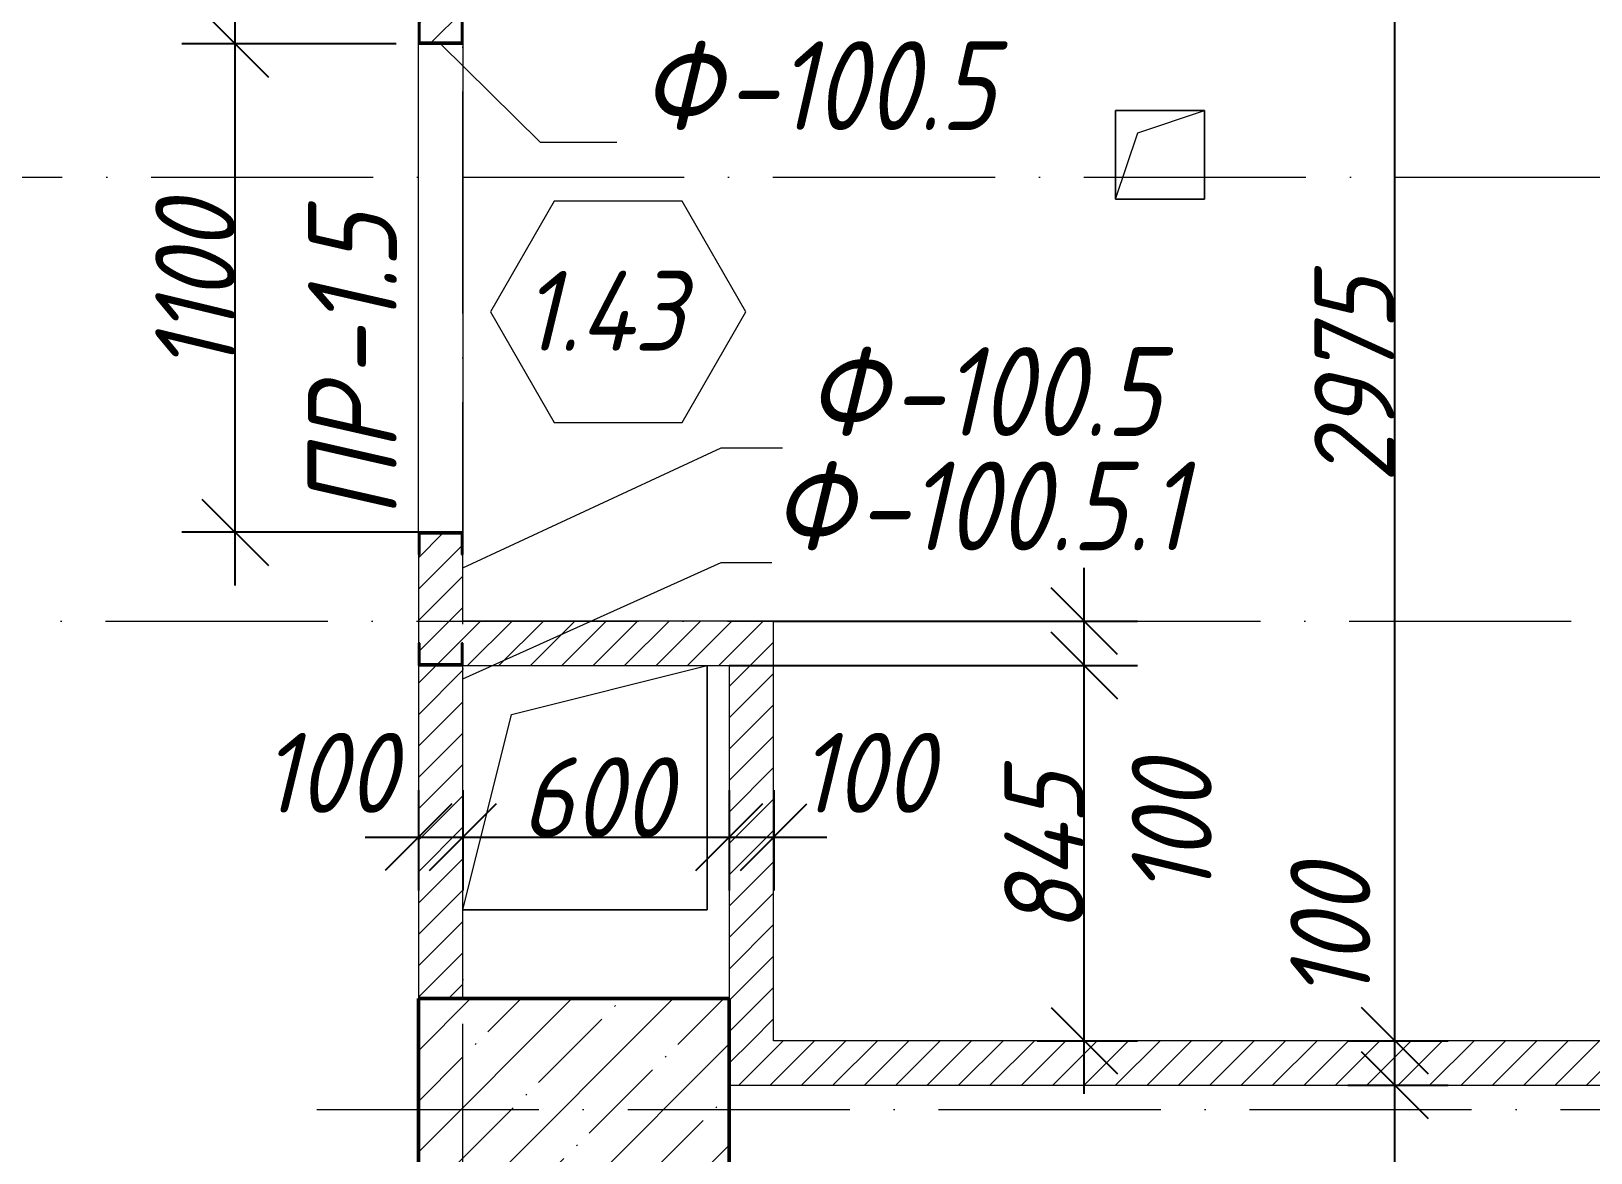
# Model space of a CAD drawing. Header units: millimetres. Extents: x -401725 to 250493, y 305116 to 802890.
# Drawn here: x -82623 to -79111, y 618100 to 620626 of the extents above; entities that cross this region are included whole.
import ezdxf

# ---------------------------------------------------------------- set-up
doc = ezdxf.new("R2010")
doc.units = ezdxf.units.MM
doc.linetypes.add('50_200_ШТРИХ_1Т_ш5_п1_п1_', pattern=[700, 500, -100, 0, -100])
for name, color, linetype, lineweight in [('A-____-____-DIMS', 7, 'Continuous', 9), ('A-DOOR-____-IDEN', 7, 'Continuous', 9), ('A-FLOR-____-OTLN', 7, 'Continuous', 9), ('A-GENM-____-IDEN', 7, 'Continuous', 9), ('A-GENM-____-MCUT', 7, 'Continuous', 25), ('A-GENM-____-OTLN', 7, 'Continuous', 9), ('A-GENM-____-OTLN-1', 7, 'Continuous', 25), ('A-WALL-FNSH-MCUT-1', 7, 'Continuous', 9), ('S-COLS-____-MCUT', 7, 'Continuous', 50), ('S-COLS-____-OTLN', 7, 'Continuous', 9), ('S-GRID-____-OTLN-1', 7, '50_200_ШТРИХ_1Т_ш5_п1_п1_', 9)]:
    doc.layers.add(name, color=color, linetype=linetype, lineweight=lineweight)
doc.layers.add('A-WALL-____-PATT-4', color=9, linetype='Continuous', lineweight=9, true_color=0x808080)
doc.layers.add('I-WALL-____-OTLN-2', color=7, linetype='Continuous', lineweight=9, true_color=0x000000)
doc.styles.add('ISOCPEUR_I_10', font='isocpeui.ttf', dxfattribs={"width": 0.9, "height": 180})
doc.styles.add('ISOCPEUR_I_14', font='isocpeui.ttf', dxfattribs={"width": 0.9, "height": 180})
doc.styles.add('ISOCPEUR_I_2', font='isocpeui.ttf', dxfattribs={"width": 0.85, "height": 2.3})
doc.dimstyles.new('ISO-1_8_0_9К_СРЕДНИЙ_Кладочные_5', dxfattribs={"dimscale": 304.8, "dimtxt": 179.276612, "dimasz": 0.492126, "dimexe": 0.393701, "dimexo": 0, "dimgap": 0, "dimtad": 1, "dimdec": 3, "dimrnd": 0.001, "dimdsep": 46, "dimtxsty": 'ISOCPEUR_I_10', "dimblk1": 'OBLIQUE', "dimblk2": 'OBLIQUE', "dimsah": 1, "dimcen": 0.09, "dimdle": 0.393701, "dimazin": 0, "dimtfac": 1, "dimtdec": 4, "dimtix": 1, "dimtmove": 2, "dimatfit": 3, "dimfxl": 1, "dimtvp": 1, "dimtolj": 1, "dimtzin": 0, "dimarcsym": 2})
doc.dimstyles.new('ISO-1_8_0_9К_СРЕДНИЙ_Кладочные_6', dxfattribs={"dimscale": 304.8, "dimtxt": 179.276612, "dimasz": 0.492126, "dimexe": 0.393701, "dimexo": 0, "dimgap": 0, "dimtad": 1, "dimdec": 3, "dimrnd": 0.001, "dimdsep": 46, "dimtxsty": 'ISOCPEUR_I_14', "dimblk1": 'OBLIQUE', "dimblk2": 'OBLIQUE', "dimsah": 1, "dimcen": 0.09, "dimdle": 0.393701, "dimazin": 0, "dimtfac": 1, "dimtdec": 4, "dimtix": 1, "dimtmove": 0, "dimatfit": 3, "dimfxl": 1, "dimtvp": 1, "dimtolj": 1, "dimtzin": 0, "dimarcsym": 2})
pattern_1 = [(45, (-175000.736, 544716.51), (-35.35534, 35.35534), [])]

# ---------------------------------------------------------------- blocks, each defined once
blk = doc.blocks.new('BSC_Колонна _Прямоугольная - 500х700-V129-АР1_Кладочный план 1 этажа в осях 1-64_Ю-ЯЯ')
at = {"layer": 'S-COLS-____-OTLN'}
h = blk.add_hatch(dxfattribs=at)
h.set_pattern_fill('FP_133', color=256, style=0, pattern_type=2)
h.set_pattern_definition([(315, (-73481.04, 93600), (114.04925, 114.04925), []), (315, (-73481.04, 93485.95), (114.04925, 114.04925), [201.613, -40.323, 3.353, -36.97])])
h.paths.add_polyline_path([(-250, -61.1), (-250, -350), (250, -350), (250, 350), (-250, 350)], flags=0)
at = {"layer": 'S-COLS-____-MCUT'}
for p, q in [((250, 350), (-250, 350)), ((-250, 350), (-250, -350)), ((250, -350), (250, 350)), ((-250, -350), (250, -350))]:
    blk.add_line(p, q, dxfattribs=at)
blk = doc.blocks.new('154_Фахверк_СКБ_Швеллер - Тип_100_4010-27789772-АР1_Кладочный план 1 этажа в осях 1-64_Ю-ЯЯ')
at = {"layer": 'A-GENM-____-MCUT'}
for p, q in [((175, 50), (125, 50)), ((125, 50), (125, -50)), ((128, 47), (175, 47)), ((128, -47), (128, 47)), ((175, 47), (175, 50)), ((125, -50), (175, -50)), ((175, -47), (128, -47)), ((175, -50), (175, -47))]:
    blk.add_line(p, q, dxfattribs=at)
blk = doc.blocks.new('AR_Отверстие прямоугольное _в плите_ - AR_Отверстие прямоугольное _в плите_-30459597-АР1_Кладочный план 1 этажа в осях 1-64_Ю-ЯЯ')
at = {"layer": 'A-GENM-____-OTLN'}
for p, q in [((100, 100), (-100, 100)), ((-100, 100), (-100, -100)), ((-50, 50), (100, 100)), ((100, -100), (100, 100)), ((-100, -100), (-50, 50)), ((-100, -100), (100, -100))]:
    blk.add_line(p, q, dxfattribs=at)
blk = doc.blocks.new('AR_Отверстие прямоугольное _в плите_ - AR_Отверстие прямоугольное _в плите_-30602932-АР1_Кладочный план 1 этажа в осях 1-64_Ю-ЯЯ')
at = {"layer": 'A-GENM-____-OTLN'}
for p, q in [((-165, 165), (275, 275)), ((275, -275), (275, 275)), ((-275, -275), (-165, 165)), ((-275, -275), (275, -275))]:
    blk.add_line(p, q, dxfattribs=at)
blk = doc.blocks.new('154_Фахверк_СКБ_Швеллер - Тип_100_4010_1-28088705-АР1_Кладочный план 1 этажа в осях 1-64_Ю-ЯЯ')
at = {"layer": 'A-GENM-____-MCUT'}
for p, q in [((175, 50), (125, 50)), ((125, 50), (125, -50)), ((128, 47), (175, 47)), ((128, -47), (128, 47)), ((175, 47), (175, 50)), ((125, -50), (175, -50)), ((175, -47), (128, -47)), ((175, -50), (175, -47))]:
    blk.add_line(p, q, dxfattribs=at)
blk = doc.blocks.new('Марка проема - марка проема-27336095-АР1_Кладочный план 1 этажа в осях 1-64_Ю-ЯЯ')
at = {"layer": 'A-DOOR-____-IDEN'}
for p, q in [((-1.439, 0.159), (-2.877, -2.333)), ((1.439, 0.159), (-1.439, 0.159)), ((2.877, -2.333), (1.439, 0.159)), ((-2.877, -2.333), (-1.439, -4.825)), ((1.439, -4.825), (2.877, -2.333)), ((-1.439, -4.825), (1.439, -4.825))]:
    blk.add_line(p, q, dxfattribs=at)
blk = doc.blocks.new('_Oblique')
at = {"color": 0, "linetype": 'ByBlock', "lineweight": -2}
blk.add_line((-0.5, -0.5), (0.5, 0.5), dxfattribs=at)
blk = doc.blocks.new('*D12960')
at = {"layer": 'A-____-____-DIMS', "color": 0, "lineweight": -2, "transparency": 16777216}
for p, q in [((-79552.2, 614977.6), (-79552.2, 618372.6)), ((-79658.2, 618252.6), (-79432.2, 618252.6)), ((-79658.2, 615097.6), (-79432.2, 615097.6))]:
    blk.add_line(p, q, dxfattribs=at)
at = {"layer": 'Defpoints', "color": 0, "transparency": 16777216}
for p in [(-79658.2, 618252.6), (-79552.2, 618252.6), (-79658.2, 615097.6)]:
    blk.add_point(p, dxfattribs=at)
at = {"layer": 'A-____-____-DIMS', "color": 0, "lineweight": -2, "transparency": 16777216, "xscale": 150, "yscale": 150, "zscale": 150}
for p, rotation in [((-79552.2, 618252.6), 90), ((-79552.2, 615097.6), 270)]:
    blk.add_blockref('_Oblique', p, dxfattribs=dict(at, rotation=rotation))
at = {"layer": 'A-____-____-DIMS', "color": 0, "transparency": 16777216, "insert": (-79642.2, 616675.1), "char_height": 180, "width": 504.733, "attachment_point": 5, "rotation": 90, "style": 'ISOCPEUR_I_14'}
blk.add_mtext('\\A1;3155', dxfattribs=at)
blk = doc.blocks.new('*D12961')
at = {"layer": 'A-____-____-DIMS', "color": 0, "lineweight": -2, "transparency": 16777216}
for p, q in [((-79552.2, 618132.6), (-79552.2, 618472.6)), ((-79658.2, 618352.6), (-79432.2, 618352.6)), ((-79658.2, 618252.6), (-79432.2, 618252.6))]:
    blk.add_line(p, q, dxfattribs=at)
at = {"layer": 'Defpoints', "color": 0, "transparency": 16777216}
for p in [(-79658.2, 618352.6), (-79552.2, 618352.6), (-79658.2, 618252.6)]:
    blk.add_point(p, dxfattribs=at)
at = {"layer": 'A-____-____-DIMS', "color": 0, "lineweight": -2, "transparency": 16777216, "xscale": 150, "yscale": 150, "zscale": 150}
for p, rotation in [((-79552.2, 618352.6), 90), ((-79552.2, 618252.6), 270)]:
    blk.add_blockref('_Oblique', p, dxfattribs=dict(at, rotation=rotation))
at = {"layer": 'A-____-____-DIMS', "color": 0, "transparency": 16777216, "insert": (-79787.3, 618441.4), "char_height": 180, "width": 368.207, "attachment_point": 1, "rotation": 90, "line_spacing_factor": 1.149209, "style": 'ISOCPEUR_I_10'}
blk.add_mtext('\\A1;100', dxfattribs=at)
blk = doc.blocks.new('*D12962')
at = {"layer": 'A-____-____-DIMS', "color": 0, "lineweight": -2, "transparency": 16777216}
for p, q in [((-79552.2, 618232.6), (-79552.2, 621447.6)), ((-79658.2, 621327.6), (-79432.2, 621327.6)), ((-79658.2, 618352.6), (-79432.2, 618352.6))]:
    blk.add_line(p, q, dxfattribs=at)
at = {"layer": 'Defpoints', "color": 0, "transparency": 16777216}
for p in [(-79658.2, 621327.6), (-79552.2, 621327.6), (-79658.2, 618352.6)]:
    blk.add_point(p, dxfattribs=at)
at = {"layer": 'A-____-____-DIMS', "color": 0, "lineweight": -2, "transparency": 16777216, "xscale": 150, "yscale": 150, "zscale": 150}
for p, rotation in [((-79552.2, 621327.6), 90), ((-79552.2, 618352.6), 270)]:
    blk.add_blockref('_Oblique', p, dxfattribs=dict(at, rotation=rotation))
at = {"layer": 'A-____-____-DIMS', "color": 0, "transparency": 16777216, "insert": (-79643.3, 619840.1), "char_height": 180, "width": 546.104, "attachment_point": 5, "rotation": 90, "style": 'ISOCPEUR_I_14'}
blk.add_mtext('\\A1;2975', dxfattribs=at)
blk = doc.blocks.new('*D12995')
at = {"layer": 'A-____-____-DIMS', "color": 0, "lineweight": -2, "transparency": 16777216}
for p, q in [((-80251.2, 618232.6), (-80251.2, 619317.6)), ((-81050.7, 619197.6), (-80131.2, 619197.6)), ((-80357.3, 618352.6), (-80131.2, 618352.6))]:
    blk.add_line(p, q, dxfattribs=at)
at = {"layer": 'Defpoints', "color": 0, "transparency": 16777216}
for p in [(-81050.7, 619197.6), (-80251.2, 619197.6), (-80357.3, 618352.6)]:
    blk.add_point(p, dxfattribs=at)
at = {"layer": 'A-____-____-DIMS', "color": 0, "lineweight": -2, "transparency": 16777216, "xscale": 150, "yscale": 150, "zscale": 150}
for p, rotation in [((-80251.2, 619197.6), 90), ((-80251.2, 618352.6), 270)]:
    blk.add_blockref('_Oblique', p, dxfattribs=dict(at, rotation=rotation))
at = {"layer": 'A-____-____-DIMS', "color": 0, "transparency": 16777216, "insert": (-80341.2, 618775.1), "char_height": 180, "width": 426.127, "attachment_point": 5, "rotation": 90, "style": 'ISOCPEUR_I_14'}
blk.add_mtext('\\A1;845', dxfattribs=at)
blk = doc.blocks.new('*D12996')
at = {"layer": 'A-____-____-DIMS', "color": 0, "lineweight": -2, "transparency": 16777216}
for p, q in [((-80251.2, 619077.6), (-80251.2, 619417.6)), ((-80950.7, 619297.6), (-80131.2, 619297.6)), ((-81050.7, 619197.6), (-80131.2, 619197.6))]:
    blk.add_line(p, q, dxfattribs=at)
at = {"layer": 'Defpoints', "color": 0, "transparency": 16777216}
for p in [(-80950.7, 619297.6), (-80251.2, 619297.6), (-81050.7, 619197.6)]:
    blk.add_point(p, dxfattribs=at)
at = {"layer": 'A-____-____-DIMS', "color": 0, "lineweight": -2, "transparency": 16777216, "xscale": 150, "yscale": 150, "zscale": 150}
for p, rotation in [((-80251.2, 619297.6), 90), ((-80251.2, 619197.6), 270)]:
    blk.add_blockref('_Oblique', p, dxfattribs=dict(at, rotation=rotation))
at = {"layer": 'A-____-____-DIMS', "color": 0, "transparency": 16777216, "insert": (-80144.5, 618675.6), "char_height": 180, "width": 368.207, "attachment_point": 1, "rotation": 90, "line_spacing_factor": 1.149209, "style": 'ISOCPEUR_I_10'}
blk.add_mtext('\\A1;100', dxfattribs=at)
blk = doc.blocks.new('*D12997')
at = {"layer": 'A-____-____-DIMS', "color": 0, "lineweight": -2, "transparency": 16777216}
for p, q in [((-81750.7, 618916.8), (-81750.7, 618690.8)), ((-81650.7, 618916.8), (-81650.7, 618690.8)), ((-81870.7, 618810.8), (-81530.7, 618810.8))]:
    blk.add_line(p, q, dxfattribs=at)
at = {"layer": 'Defpoints', "color": 0, "transparency": 16777216}
for p in [(-81750.7, 618916.8), (-81650.7, 618916.8), (-81650.7, 618810.8)]:
    blk.add_point(p, dxfattribs=at)
at = {"layer": 'A-____-____-DIMS', "color": 0, "lineweight": -2, "transparency": 16777216, "xscale": 150, "yscale": 150, "zscale": 150, "rotation": 180}
blk.add_blockref('_Oblique', (-81750.7, 618810.8), dxfattribs=at)
at = {"layer": 'A-____-____-DIMS', "color": 0, "lineweight": -2, "transparency": 16777216, "xscale": 150, "yscale": 150, "zscale": 150}
blk.add_blockref('_Oblique', (-81650.7, 618810.8), dxfattribs=at)
at = {"layer": 'A-____-____-DIMS', "color": 0, "transparency": 16777216, "insert": (-82104.1, 619045.9), "char_height": 180, "width": 368.207, "attachment_point": 1, "line_spacing_factor": 1.149209, "style": 'ISOCPEUR_I_10'}
blk.add_mtext('\\A1;100', dxfattribs=at)
blk = doc.blocks.new('*D12998')
at = {"layer": 'A-____-____-DIMS', "color": 0, "lineweight": -2, "transparency": 16777216}
for p, q in [((-81650.7, 618916.8), (-81650.7, 618690.8)), ((-81050.7, 618916.8), (-81050.7, 618690.8)), ((-81770.7, 618810.8), (-80930.7, 618810.8))]:
    blk.add_line(p, q, dxfattribs=at)
at = {"layer": 'Defpoints', "color": 0, "transparency": 16777216}
for p in [(-81650.7, 618916.8), (-81050.7, 618916.8), (-81050.7, 618810.8)]:
    blk.add_point(p, dxfattribs=at)
at = {"layer": 'A-____-____-DIMS', "color": 0, "lineweight": -2, "transparency": 16777216, "xscale": 150, "yscale": 150, "zscale": 150, "rotation": 180}
blk.add_blockref('_Oblique', (-81650.7, 618810.8), dxfattribs=at)
at = {"layer": 'A-____-____-DIMS', "color": 0, "lineweight": -2, "transparency": 16777216, "xscale": 150, "yscale": 150, "zscale": 150}
blk.add_blockref('_Oblique', (-81050.7, 618810.8), dxfattribs=at)
at = {"layer": 'A-____-____-DIMS', "color": 0, "transparency": 16777216, "insert": (-81350.7, 618900.8), "char_height": 180, "width": 409.578, "attachment_point": 5, "style": 'ISOCPEUR_I_14'}
blk.add_mtext('\\A1;600', dxfattribs=at)
blk = doc.blocks.new('*D12999')
at = {"layer": 'A-____-____-DIMS', "color": 0, "lineweight": -2, "transparency": 16777216}
for p, q in [((-81050.7, 618916.8), (-81050.7, 618690.8)), ((-80950.7, 618916.8), (-80950.7, 618690.8)), ((-81170.7, 618810.8), (-80830.7, 618810.8))]:
    blk.add_line(p, q, dxfattribs=at)
at = {"layer": 'Defpoints', "color": 0, "transparency": 16777216}
for p in [(-81050.7, 618916.8), (-80950.7, 618916.8), (-80950.7, 618810.8)]:
    blk.add_point(p, dxfattribs=at)
at = {"layer": 'A-____-____-DIMS', "color": 0, "lineweight": -2, "transparency": 16777216, "xscale": 150, "yscale": 150, "zscale": 150, "rotation": 180}
blk.add_blockref('_Oblique', (-81050.7, 618810.8), dxfattribs=at)
at = {"layer": 'A-____-____-DIMS', "color": 0, "lineweight": -2, "transparency": 16777216, "xscale": 150, "yscale": 150, "zscale": 150}
blk.add_blockref('_Oblique', (-80950.7, 618810.8), dxfattribs=at)
at = {"layer": 'A-____-____-DIMS', "color": 0, "transparency": 16777216, "insert": (-80894.8, 619045.9), "char_height": 180, "width": 368.207, "attachment_point": 1, "line_spacing_factor": 1.149209, "style": 'ISOCPEUR_I_10'}
blk.add_mtext('\\A1;100', dxfattribs=at)
blk = doc.blocks.new('*D13000')
at = {"layer": 'A-____-____-DIMS', "color": 0, "lineweight": -2, "transparency": 16777216}
for p, q in [((-82163.2, 619377.6), (-82163.2, 620717.6)), ((-81800.7, 620597.6), (-82283.2, 620597.6)), ((-81724.2, 619497.6), (-82283.2, 619497.6))]:
    blk.add_line(p, q, dxfattribs=at)
at = {"layer": 'Defpoints', "color": 0, "transparency": 16777216}
for p in [(-82163.2, 620597.6), (-81800.7, 620597.6), (-81724.2, 619497.6)]:
    blk.add_point(p, dxfattribs=at)
at = {"layer": 'A-____-____-DIMS', "color": 0, "lineweight": -2, "transparency": 16777216, "xscale": 150, "yscale": 150, "zscale": 150}
for p, rotation in [((-82163.2, 620597.6), 90), ((-82163.2, 619497.6), 270)]:
    blk.add_blockref('_Oblique', p, dxfattribs=dict(at, rotation=rotation))
at = {"layer": 'A-____-____-DIMS', "color": 0, "transparency": 16777216, "insert": (-82253.2, 620047.6), "char_height": 180, "width": 463.361, "attachment_point": 5, "rotation": 90, "style": 'ISOCPEUR_I_14'}
blk.add_mtext('\\A1;1100', dxfattribs=at)
blk = doc.blocks.new('*D13001')
at = {"layer": 'A-____-____-DIMS', "color": 0, "lineweight": -2, "transparency": 16777216}
for p, q in [((-82163.2, 620477.6), (-82163.2, 622517.6)), ((-81800.7, 622397.6), (-82283.2, 622397.6)), ((-81800.7, 620597.6), (-82283.2, 620597.6))]:
    blk.add_line(p, q, dxfattribs=at)
at = {"layer": 'Defpoints', "color": 0, "transparency": 16777216}
for p in [(-82163.2, 622397.6), (-81800.7, 622397.6), (-81800.7, 620597.6)]:
    blk.add_point(p, dxfattribs=at)
at = {"layer": 'A-____-____-DIMS', "color": 0, "lineweight": -2, "transparency": 16777216, "xscale": 150, "yscale": 150, "zscale": 150}
for p, rotation in [((-82163.2, 622397.6), 90), ((-82163.2, 620597.6), 270)]:
    blk.add_blockref('_Oblique', p, dxfattribs=dict(at, rotation=rotation))
at = {"layer": 'A-____-____-DIMS', "color": 0, "transparency": 16777216, "insert": (-82253.2, 621497.6), "char_height": 180, "width": 504.733, "attachment_point": 5, "rotation": 90, "style": 'ISOCPEUR_I_14'}
blk.add_mtext('\\A1;1800', dxfattribs=at)
blk = doc.blocks.new('*D13027')
at = {"layer": 'A-____-____-DIMS', "color": 0, "lineweight": -2, "transparency": 16777216}
for p, q in [((-78850.7, 618307.3), (-78850.7, 617696.1)), ((-81050.7, 617947.6), (-81050.7, 617696.1)), ((-81170.7, 617816.1), (-78730.7, 617816.1))]:
    blk.add_line(p, q, dxfattribs=at)
at = {"layer": 'Defpoints', "color": 0, "transparency": 16777216}
for p in [(-78850.7, 618307.3), (-81050.7, 617947.6), (-78850.7, 617816.1)]:
    blk.add_point(p, dxfattribs=at)
at = {"layer": 'A-____-____-DIMS', "color": 0, "lineweight": -2, "transparency": 16777216, "xscale": 150, "yscale": 150, "zscale": 150, "rotation": 180}
blk.add_blockref('_Oblique', (-81050.7, 617816.1), dxfattribs=at)
at = {"layer": 'A-____-____-DIMS', "color": 0, "lineweight": -2, "transparency": 16777216, "xscale": 150, "yscale": 150, "zscale": 150}
blk.add_blockref('_Oblique', (-78850.7, 617816.1), dxfattribs=at)
at = {"layer": 'A-____-____-DIMS', "color": 0, "transparency": 16777216, "insert": (-79950.7, 617906.1), "char_height": 180, "width": 546.104, "attachment_point": 5, "style": 'ISOCPEUR_I_14'}
blk.add_mtext('\\A1;2200', dxfattribs=at)

msp = doc.modelspace()

# ---------------------------------------------------------------- hatches: boundary and pattern name
at = {"layer": 'A-WALL-____-PATT-4'}
h = msp.add_hatch(dxfattribs=at)
h.set_pattern_fill('FP_5', color=256, style=0, pattern_type=2)
h.set_pattern_definition(pattern_1)
h.paths.add_polyline_path([(-81747.7357, 618447.5526), (-81650.7357, 618447.5526), (-81650.7357, 619197.5526), (-81750.7357, 619197.5526), (-81750.7357, 618447.5526)], flags=0)
h.paths.add_polyline_path([(-81653.7357, 619200.5526), (-81653.7357, 619247.5526), (-81650.7357, 619247.5526), (-81650.7357, 619447.5526), (-81653.7357, 619447.5526), (-81653.7357, 619494.5526), (-81747.7357, 619494.5526), (-81747.7357, 619447.5526), (-81750.7357, 619447.5526), (-81750.7357, 619247.5526), (-81747.7357, 619247.5526), (-81747.7357, 619200.5526)], flags=0)
h.paths.add_polyline_path([(-81653.7357, 620600.5526), (-81653.7357, 620647.5526), (-81650.7357, 620647.5526), (-81650.7357, 622347.5526), (-81653.7357, 622347.5526), (-81653.7357, 622394.5526), (-81747.7357, 622394.5526), (-81747.7357, 622347.5526), (-81750.7357, 622347.5526), (-81750.7357, 620647.5526), (-81747.7357, 620647.5526), (-81747.7357, 620600.5526)], flags=0)
h.paths.add_polyline_path([(-81653.7357, 623500.5526), (-81653.7357, 623547.5526), (-81650.7357, 623547.5526), (-81650.7357, 623797.5526), (-81750.7357, 623797.5526), (-81750.7357, 623547.5526), (-81747.7357, 623547.5526), (-81747.7357, 623500.5526)], flags=0)
h = msp.add_hatch(dxfattribs=at)
h.set_pattern_fill('FP_5', color=256, style=0, pattern_type=2)
h.set_pattern_definition(pattern_1)
h.paths.add_polyline_path([(-80950.7357, 619197.5526), (-80950.7357, 619297.5526), (-81650.7357, 619297.5526), (-81650.7357, 619197.5526), (-81050.7357, 619197.5526)], flags=0)
h = msp.add_hatch(dxfattribs=at)
h.set_pattern_fill('FP_5', color=256, style=0, pattern_type=2)
h.set_pattern_definition(pattern_1)
h.paths.add_polyline_path([(-80950.7357, 618352.5526), (-80950.7357, 619197.5526), (-81050.7357, 619197.5526), (-81050.7357, 618352.5526)], flags=0)
h = msp.add_hatch(dxfattribs=at)
h.set_pattern_fill('FP_5', color=256, style=0, pattern_type=2)
h.set_pattern_definition(pattern_1)
h.paths.add_polyline_path([(-81050.7357, 618252.5526), (-78900.7357, 618252.5526), (-78900.7357, 618255.5526), (-78853.7357, 618255.5526), (-78853.7357, 618349.5526), (-78900.7357, 618349.5526), (-78900.7357, 618352.5526), (-81050.7357, 618352.5526)], flags=0)
h.paths.add_polyline_path([(-76750.7357, 618252.5526), (-76700.7357, 618252.5526), (-76700.7357, 618255.5526), (-76653.7357, 618255.5526), (-76653.7357, 618349.5526), (-76700.7357, 618349.5526), (-76700.7357, 618352.5526), (-78850.7357, 618352.5526), (-78850.7357, 618252.5526)], flags=0)
h.paths.add_polyline_path([(-74450.7357, 618252.5526), (-74450.7357, 618352.5526), (-76650.7357, 618352.5526), (-76650.7357, 618252.5526), (-76037.2788, 618252.5526)], flags=0)

# ---------------------------------------------------------------- linework, layer by layer
at = {"layer": 'A-FLOR-____-OTLN'}
for p, q in [((-80180.7357, 620447.5526), (-79980.7357, 620447.5526)), ((-80180.7357, 620247.5526), (-80180.7357, 620447.5526)), ((-79980.7357, 620447.5526), (-79980.7357, 620247.5526)), ((-79980.7357, 620247.5526), (-80180.7357, 620247.5526)), ((-81100.7357, 619197.5526), (-81100.7357, 618647.5526)), ((-81100.7357, 618647.5526), (-81650.7357, 618647.5526))]:
    msp.add_line(p, q, dxfattribs=at)
at = {"layer": 'A-GENM-____-IDEN'}
for p, q in [((-81700.7357, 620597.5526), (-81476.8365, 620376.5209)), ((-81476.8365, 620376.5209), (-81303.6677, 620376.5209)), ((-81650.7357, 619417.5526), (-81069.3199, 619687.5526)), ((-81069.3199, 619687.5526), (-80930.7357, 619687.5526)), ((-81650.7357, 619167.5526), (-81069.3199, 619429.8542)), ((-81069.3199, 619429.8542), (-80954.6924, 619429.8542))]:
    msp.add_line(p, q, dxfattribs=at)
at = {"layer": 'A-WALL-FNSH-MCUT-1'}
for p, q in [((-81750.7357, 619447.5526), (-81750.7357, 619247.5526)), ((-81650.7357, 619297.5526), (-81650.7357, 619447.5526)), ((-80950.7357, 619297.5526), (-81650.7357, 619297.5526)), ((-80950.7357, 618352.5526), (-80950.7357, 619297.5526)), ((-81750.7357, 619197.5526), (-81750.7357, 618447.5526)), ((-81650.7357, 619197.5526), (-81050.7357, 619197.5526)), ((-81650.7357, 618447.5526), (-81650.7357, 619197.5526)), ((-81050.7357, 619197.5526), (-81050.7357, 618447.5526)), ((-78900.7357, 618352.5526), (-80950.7357, 618352.5526)), ((-81050.7357, 618252.5526), (-78900.7357, 618252.5526))]:
    msp.add_line(p, q, dxfattribs=at)
at = {"layer": 'I-WALL-____-OTLN-2'}
for p, q in [((-81750.7357, 619497.5526), (-81750.7357, 620597.5526)), ((-81650.7357, 620597.5526), (-81650.7357, 619497.5526))]:
    msp.add_line(p, q, dxfattribs=at)
at = {"layer": 'S-GRID-____-OTLN-1'}
for p, q in [((-81650.7357, 584985.5274), (-81650.7357, 635609.362)), ((-125758.718, 620297.5526), (-70926.3291, 620297.5526)), ((-140563.2897, 619297.5526), (-70926.3291, 619297.5526)), ((-81979.4714, 618197.5526), (-70926.3291, 618197.5526))]:
    msp.add_line(p, q, dxfattribs=at)

# ---------------------------------------------------------------- block references
at = {"layer": 'A-DOOR-____-IDEN', "xscale": 99.99999999999993, "yscale": 99.99999999999993, "zscale": 99.99999999999993}
msp.add_blockref('Марка проема - марка проема-27336095-АР1_Кладочный план 1 этажа в осях 1-64_Ю-ЯЯ', (-81300.7357, 620227.5526), dxfattribs=at)
at = {"layer": 'A-GENM-____-OTLN'}
for name, p in [('AR_Отверстие прямоугольное _в плите_ - AR_Отверстие прямоугольное _в плите_-30459597-АР1_Кладочный план 1 этажа в осях 1-64_Ю-ЯЯ', (-80080.7357, 620347.5526)), ('AR_Отверстие прямоугольное _в плите_ - AR_Отверстие прямоугольное _в плите_-30602932-АР1_Кладочный план 1 этажа в осях 1-64_Ю-ЯЯ', (-81375.7357, 618922.5526))]:
    msp.add_blockref(name, p, dxfattribs=at)
at = {"layer": 'A-GENM-____-OTLN-1'}
for name, p, rotation in [('154_Фахверк_СКБ_Швеллер - Тип_100_4010-27789772-АР1_Кладочный план 1 этажа в осях 1-64_Ю-ЯЯ', (-81700.7357, 620472.5526), 89.99999999999993), ('154_Фахверк_СКБ_Швеллер - Тип_100_4010-27789772-АР1_Кладочный план 1 этажа в осях 1-64_Ю-ЯЯ', (-81700.7357, 619622.5526), 269.9999999999999), ('154_Фахверк_СКБ_Швеллер - Тип_100_4010_1-28088705-АР1_Кладочный план 1 этажа в осях 1-64_Ю-ЯЯ', (-81700.7357, 619072.5526), 89.99999999999993)]:
    msp.add_blockref(name, p, dxfattribs=dict(at, rotation=rotation))
at = {"layer": 'S-COLS-____-OTLN', "rotation": 89.9999999999999}
msp.add_blockref('BSC_Колонна _Прямоугольная - 500х700-V129-АР1_Кладочный план 1 этажа в осях 1-64_Ю-ЯЯ', (-81400.7357, 618197.5526), dxfattribs=at)

# ---------------------------------------------------------------- texts
at = {"layer": 'A-DOOR-____-IDEN', "char_height": 200, "attachment_point": 1, "rotation": 90, "style": 'ISOCPEUR_I_2'}
for s, insert, width in [('-1.5', (-81999.2552, 619840.5947), 505.063125), ('ПР', (-81999.2552, 619531.0322), 375.18975)]:
    msp.add_mtext(s, dxfattribs=dict(at, insert=insert, width=width))
at = {"layer": 'A-DOOR-____-IDEN', "insert": (-81516.9248, 620086.3721), "char_height": 180, "width": 476.202375, "attachment_point": 1, "style": 'ISOCPEUR_I_14'}
msp.add_mtext('1.43', dxfattribs=at)
at = {"layer": 'A-GENM-____-IDEN', "char_height": 200, "attachment_point": 1, "style": 'ISOCPEUR_I_2'}
for s, insert, width in [('\\fISOCPEUR|b0|i1|c204|p34|;\\W.9;Ф', (-81250.2244, 620603.6371), 230.886), ('-100.5', (-81059.7244, 620603.6371), 822.531375), ('\\fISOCPEUR|b0|i1|c204|p34|;\\W.9;Ф', (-80877.2924, 619914.6687), 230.886), ('-100.5', (-80686.7924, 619914.6687), 822.531375), ('\\fISOCPEUR|b0|i1|c204|p34|;\\W.9;Ф', (-80954.6924, 619656.9703), 230.886), ('-100.5.1', (-80764.1924, 619656.9703), 1010.12625)]:
    msp.add_mtext(s, dxfattribs=dict(at, insert=insert, width=width))

# ---------------------------------------------------------------- dimensions: what is measured, and where the dimension line sits
at = {"layer": 'A-____-____-DIMS'}
for base, p1, p2, override, picture, middle in [((-82163.1597, 622397.5526), (-81800.7357, 620597.5526), (-81800.7357, 622397.5526), {"dimpost": '<>', "dimfxl": 1800}, '*D13001', (-82253.1597, 621497.5526)), ((-79552.183, 621327.5526), (-79658.249, 618352.5526), (-79658.249, 621327.5526), {"dimpost": '<>', "dimfxl": 2975}, '*D12962', (-79643.3421, 619840.0526)), ((-82163.1597, 620597.5526), (-81724.1787, 619497.5526), (-81800.7357, 620597.5526), {"dimpost": '<>', "dimfxl": 1102.660865}, '*D13000', (-82253.1597, 620047.5526)), ((-80251.2308, 619197.5526), (-80357.2968, 618352.5526), (-81050.7357, 619197.5526), {"dimpost": '<>', "dimfxl": 1093.106815}, '*D12995', (-80341.2308, 618775.0526)), ((-79552.183, 618252.5526), (-79658.249, 615097.5526), (-79658.249, 618252.5526), {"dimpost": '<>', "dimfxl": 3155}, '*D12960', (-79642.183, 616675.0526))]:
    dim = msp.add_linear_dim(base=base, p1=p1, p2=p2, angle=90, dimstyle='ISO-1_8_0_9К_СРЕДНИЙ_Кладочные_6', override=override, dxfattribs=at)
    dim.commit()
    dim.dimension.update_dxf_attribs({"geometry": picture, "text_midpoint": middle})
for base, p1, p2, override, picture, middle in [((-80251.2308, 619297.5526), (-81050.7357, 619197.5526), (-80950.7357, 619297.5526), {"dimpost": '<>', "dimfxl": 141.421356}, '*D12996', (-80024.4995, 618859.6949)), ((-79552.183, 618352.5526), (-79658.249, 618252.5526), (-79658.249, 618352.5526), {"dimpost": '<>', "dimfxl": 100}, '*D12961', (-79667.345, 618625.5263))]:
    dim = msp.add_linear_dim(base=base, p1=p1, p2=p2, angle=90, dimstyle='ISO-1_8_0_9К_СРЕДНИЙ_Кладочные_5', override=override, dxfattribs=at)
    dim.commit()
    dim.dimension.update_dxf_attribs({"geometry": picture, "text_midpoint": middle, "dimtype": 160, "text_rotation": 90})
for base, p1, p2, picture, middle in [((-81650.7357, 618810.7654), (-81750.7357, 618916.8315), (-81650.7357, 618916.8315), '*D12997', (-81920.0383, 618925.9275)), ((-80950.7357, 618810.7654), (-81050.7357, 618916.8315), (-80950.7357, 618916.8315), '*D12999', (-80710.7094, 618925.9275))]:
    dim = msp.add_linear_dim(base=base, p1=p1, p2=p2, dimstyle='ISO-1_8_0_9К_СРЕДНИЙ_Кладочные_5', override={"dimpost": '<>', "dimfxl": 100}, dxfattribs=at)
    dim.commit()
    dim.dimension.update_dxf_attribs({"geometry": picture, "text_midpoint": middle, "dimtype": 160})
for base, p1, p2, override, picture, middle in [((-81050.7357, 618810.7654), (-81650.7357, 618916.8315), (-81050.7357, 618916.8315), {"dimpost": '<>', "dimfxl": 600}, '*D12998', (-81350.7357, 618900.7654)), ((-78850.7357, 617816.0579), (-81050.7357, 617947.5526), (-78850.7357, 618307.2954), {"dimpost": '<>', "dimfxl": 2229.218445}, '*D13027', (-79950.7357, 617906.0579))]:
    dim = msp.add_linear_dim(base=base, p1=p1, p2=p2, dimstyle='ISO-1_8_0_9К_СРЕДНИЙ_Кладочные_6', override=override, dxfattribs=at)
    dim.commit()
    dim.dimension.update_dxf_attribs({"geometry": picture, "text_midpoint": middle})

doc.saveas('drawing.dxf')
